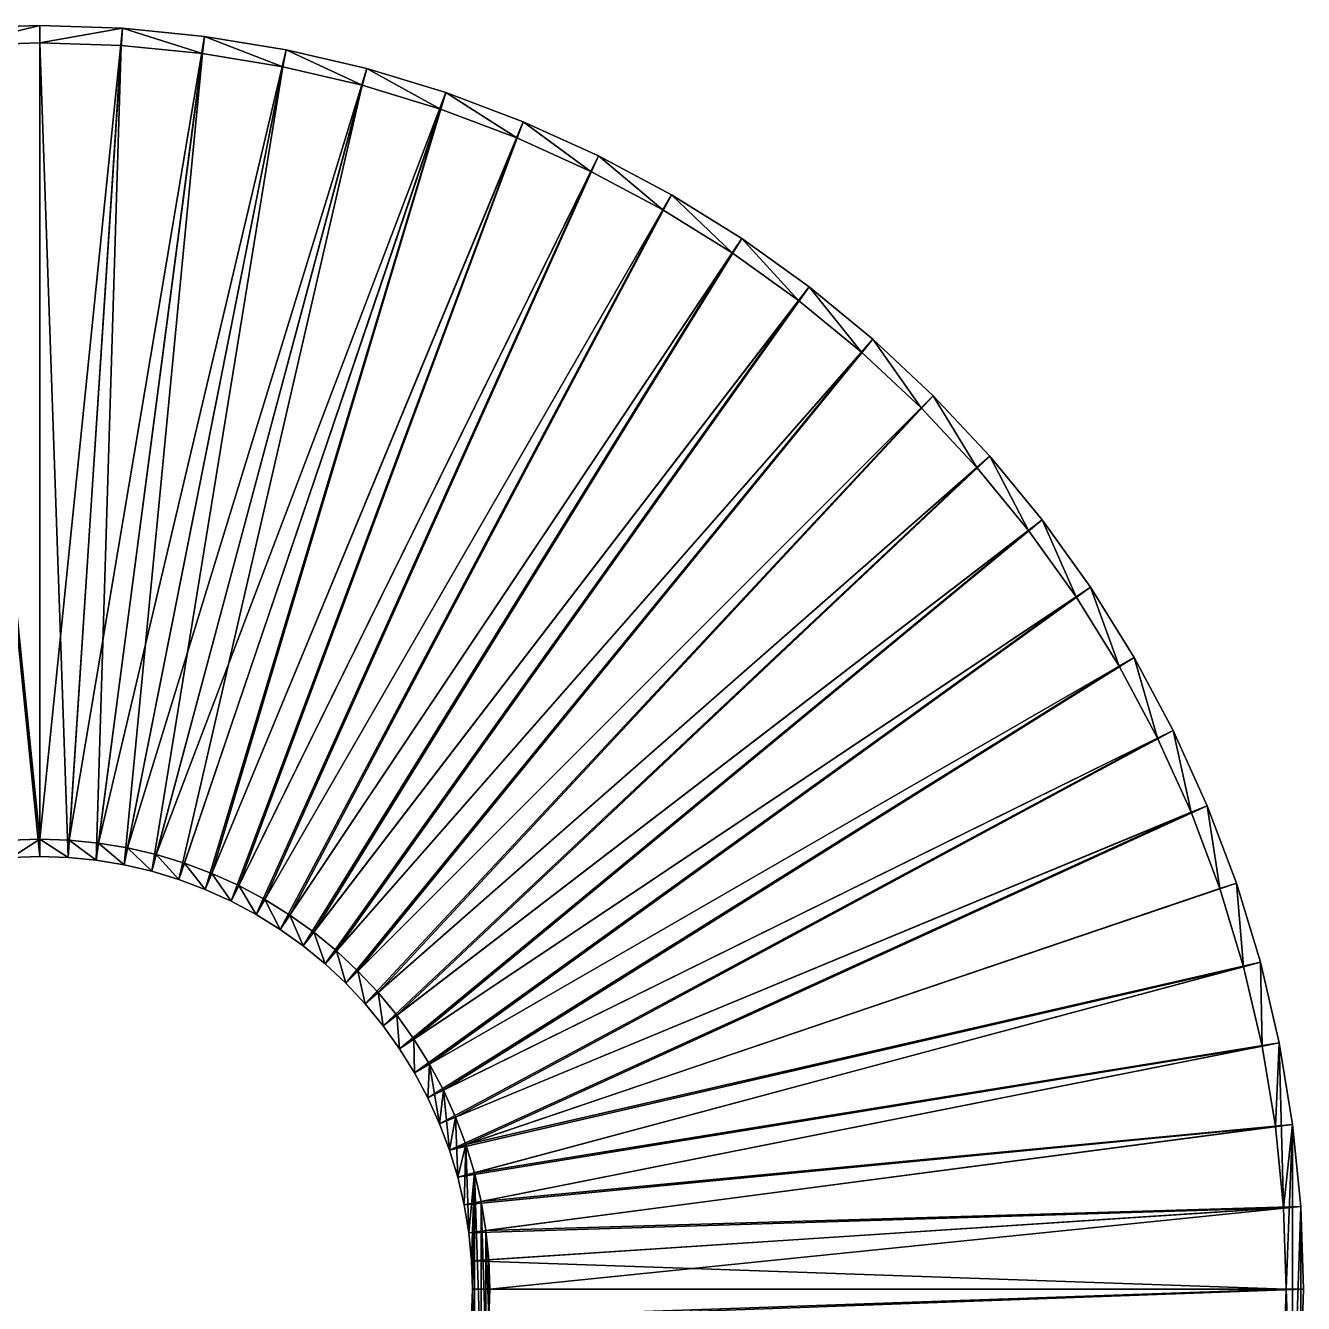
# Model space of a CAD drawing. Extents: x 0 to 36814, y -3929 to 172.
# Drawn here: x 36258.8 to 36332.6, y -1321.5 to -1247.7 of the extents above; entities that cross this region are included whole.
import ezdxf

# ---------------------------------------------------------------- set-up
doc = ezdxf.new("R2010")
doc.units = 0
doc.header["$LTSCALE"] = 25.4
doc.layers.get('0').update_dxf_attribs({"color": 13, "linetype": 'CONTINUOUS'})

# ---------------------------------------------------------------- blocks, each defined once
blk = doc.blocks.new('DIFFERENCE2_1')
at = {"color": 0}
for p, q in [((73, 146), (68.226, 145.844)), ((73, 146), (68.226, 145.844)), ((73, 99, 50), (73, 146)), ((73, 99, 50), (73, 146)), ((77.774, 145.844), (73, 146)), ((77.774, 145.844), (73, 146)), ((74.7, 98.944, 50), (77.774, 145.844)), ((74.7, 98.944, 50), (77.774, 145.844)), ((82.528, 145.375), (77.774, 145.844)), ((82.528, 145.375), (77.774, 145.844)), ((68.291, 144.846), (73, 145)), ((68.291, 144.846), (73, 145)), ((73, 145), (73, 98, 50)), ((73, 145), (77.709, 144.846)), ((73, 145), (73, 98, 50)), ((73, 145), (77.709, 144.846)), ((77.709, 144.846), (74.635, 97.946, 50)), ((77.709, 144.846), (74.635, 97.946, 50)), ((76.394, 98.778, 50), (82.528, 145.375)), ((76.394, 98.778, 50), (82.528, 145.375)), ((77.709, 144.846), (82.398, 144.384)), ((77.709, 144.846), (82.398, 144.384)), ((87.242, 144.597), (82.528, 145.375)), ((87.242, 144.597), (82.528, 145.375)), ((82.398, 144.384), (76.263, 97.786, 50)), ((82.398, 144.384), (76.263, 97.786, 50)), ((78.072, 98.5, 50), (87.242, 144.597)), ((78.072, 98.5, 50), (87.242, 144.597)), ((82.398, 144.384), (87.047, 143.617)), ((82.398, 144.384), (87.047, 143.617)), ((91.894, 143.513), (87.242, 144.597)), ((91.894, 143.513), (87.242, 144.597)), ((87.047, 143.617), (77.877, 97.52, 50)), ((87.047, 143.617), (77.877, 97.52, 50)), ((79.729, 98.114, 50), (91.894, 143.513)), ((79.729, 98.114, 50), (91.894, 143.513)), ((87.047, 143.617), (91.635, 142.547)), ((87.047, 143.617), (91.635, 142.547)), ((96.465, 142.126), (91.894, 143.513)), ((96.465, 142.126), (91.894, 143.513)), ((91.635, 142.547), (79.47, 97.148, 50)), ((91.635, 142.547), (79.47, 97.148, 50)), ((91.635, 142.547), (96.144, 141.179)), ((91.635, 142.547), (96.144, 141.179)), ((81.357, 97.62, 50), (96.465, 142.126)), ((81.357, 97.62, 50), (96.465, 142.126)), ((100.936, 140.443), (96.465, 142.126)), ((100.936, 140.443), (96.465, 142.126)), ((96.144, 141.179), (81.036, 96.673, 50)), ((96.144, 141.179), (81.036, 96.673, 50)), ((96.144, 141.179), (100.553, 139.519)), ((96.144, 141.179), (100.553, 139.519)), ((82.95, 97.021, 50), (100.936, 140.443)), ((82.95, 97.021, 50), (100.936, 140.443)), ((105.287, 138.472), (100.936, 140.443)), ((105.287, 138.472), (100.936, 140.443)), ((100.553, 139.519), (82.567, 96.097, 50)), ((100.553, 139.519), (82.567, 96.097, 50)), ((100.553, 139.519), (104.845, 137.575)), ((100.553, 139.519), (104.845, 137.575)), ((84.5, 96.319, 50), (105.287, 138.472)), ((84.5, 96.319, 50), (105.287, 138.472)), ((109.5, 136.22), (105.287, 138.472)), ((109.5, 136.22), (105.287, 138.472)), ((104.845, 137.575), (84.057, 95.422, 50)), ((104.845, 137.575), (84.057, 95.422, 50)), ((104.845, 137.575), (109, 135.354)), ((104.845, 137.575), (109, 135.354)), ((86, 95.517, 50), (109.5, 136.22)), ((86, 95.517, 50), (109.5, 136.22)), ((113.557, 133.697), (109.5, 136.22)), ((113.557, 133.697), (109.5, 136.22)), ((109, 135.354), (85.5, 94.651, 50)), ((109, 135.354), (85.5, 94.651, 50)), ((109, 135.354), (113.001, 132.866)), ((109, 135.354), (113.001, 132.866)), ((87.445, 94.618, 50), (113.557, 133.697)), ((87.445, 94.618, 50), (113.557, 133.697)), ((117.44, 130.915), (113.557, 133.697)), ((117.44, 130.915), (113.557, 133.697)), ((113.001, 132.866), (86.889, 93.787, 50)), ((113.001, 132.866), (86.889, 93.787, 50)), ((113.001, 132.866), (116.831, 130.121)), ((113.001, 132.866), (116.831, 130.121)), ((88.828, 93.627, 50), (117.44, 130.915)), ((88.828, 93.627, 50), (117.44, 130.915)), ((121.132, 127.884), (117.44, 130.915)), ((121.132, 127.884), (117.44, 130.915)), ((116.831, 130.121), (88.219, 92.834, 50)), ((116.831, 130.121), (88.219, 92.834, 50)), ((116.831, 130.121), (120.473, 127.132)), ((116.831, 130.121), (120.473, 127.132)), ((90.143, 92.548, 50), (121.132, 127.884)), ((90.143, 92.548, 50), (121.132, 127.884)), ((124.619, 124.619), (121.132, 127.884)), ((124.619, 124.619), (121.132, 127.884)), ((120.473, 127.132), (89.484, 91.796, 50)), ((120.473, 127.132), (89.484, 91.796, 50)), ((120.473, 127.132), (123.912, 123.912)), ((120.473, 127.132), (123.912, 123.912)), ((91.385, 91.385, 50), (124.619, 124.619)), ((91.385, 91.385, 50), (124.619, 124.619)), ((127.884, 121.132), (124.619, 124.619)), ((127.884, 121.132), (124.619, 124.619)), ((123.912, 123.912), (90.678, 90.678, 50)), ((123.912, 123.912), (90.678, 90.678, 50)), ((123.912, 123.912), (127.132, 120.473)), ((123.912, 123.912), (127.132, 120.473)), ((92.548, 90.143, 50), (127.884, 121.132)), ((92.548, 90.143, 50), (127.884, 121.132)), ((130.915, 117.44), (127.884, 121.132)), ((130.915, 117.44), (127.884, 121.132)), ((127.132, 120.473), (91.796, 89.484, 50)), ((127.132, 120.473), (91.796, 89.484, 50)), ((127.132, 120.473), (130.121, 116.831)), ((127.132, 120.473), (130.121, 116.831)), ((93.627, 88.828, 50), (130.915, 117.44)), ((93.627, 88.828, 50), (130.915, 117.44)), ((133.697, 113.557), (130.915, 117.44)), ((133.697, 113.557), (130.915, 117.44)), ((130.121, 116.831), (92.834, 88.219, 50)), ((130.121, 116.831), (92.834, 88.219, 50)), ((130.121, 116.831), (132.866, 113.001)), ((130.121, 116.831), (132.866, 113.001)), ((132.866, 113.001), (93.787, 86.889, 50)), ((132.866, 113.001), (93.787, 86.889, 50)), ((94.618, 87.445, 50), (133.697, 113.557)), ((94.618, 87.445, 50), (133.697, 113.557)), ((132.866, 113.001), (135.354, 109)), ((132.866, 113.001), (135.354, 109)), ((136.22, 109.5), (133.697, 113.557)), ((136.22, 109.5), (133.697, 113.557)), ((95.517, 86, 50), (136.22, 109.5)), ((95.517, 86, 50), (136.22, 109.5)), ((138.472, 105.287), (136.22, 109.5)), ((138.472, 105.287), (136.22, 109.5)), ((135.354, 109), (94.651, 85.5, 50)), ((135.354, 109), (94.651, 85.5, 50)), ((135.354, 109), (137.575, 104.845)), ((135.354, 109), (137.575, 104.845)), ((137.575, 104.845), (95.422, 84.057, 50)), ((137.575, 104.845), (95.422, 84.057, 50)), ((96.319, 84.5, 50), (138.472, 105.287)), ((96.319, 84.5, 50), (138.472, 105.287)), ((137.575, 104.845), (139.519, 100.553)), ((137.575, 104.845), (139.519, 100.553)), ((140.443, 100.936), (138.472, 105.287)), ((140.443, 100.936), (138.472, 105.287)), ((139.519, 100.553), (96.097, 82.567, 50)), ((139.519, 100.553), (96.097, 82.567, 50)), ((97.021, 82.95, 50), (140.443, 100.936)), ((97.021, 82.95, 50), (140.443, 100.936)), ((139.519, 100.553), (141.179, 96.144)), ((139.519, 100.553), (141.179, 96.144)), ((142.126, 96.465), (140.443, 100.936)), ((142.126, 96.465), (140.443, 100.936)), ((71.3, 98.944, 50), (73, 99, 50)), ((71.3, 98.944, 50), (73, 99, 50)), ((73, 99, 50), (74.7, 98.944, 50)), ((73, 99, 50), (74.7, 98.944, 50)), ((74.7, 98.944, 50), (76.394, 98.778, 50)), ((74.7, 98.944, 50), (76.394, 98.778, 50)), ((76.394, 98.778, 50), (78.072, 98.5, 50)), ((76.394, 98.778, 50), (78.072, 98.5, 50)), ((78.072, 98.5, 50), (79.729, 98.114, 50)), ((78.072, 98.5, 50), (79.729, 98.114, 50)), ((71.365, 97.946, 50), (73, 98, 50)), ((71.365, 97.946, 50), (73, 98, 50)), ((73, 98, 50), (74.635, 97.946, 50)), ((73, 98, 50), (74.635, 97.946, 50)), ((74.635, 97.946, 50), (76.263, 97.786, 50)), ((74.635, 97.946, 50), (76.263, 97.786, 50)), ((76.263, 97.786, 50), (77.877, 97.52, 50)), ((76.263, 97.786, 50), (77.877, 97.52, 50)), ((77.877, 97.52, 50), (79.47, 97.148, 50)), ((77.877, 97.52, 50), (79.47, 97.148, 50)), ((79.729, 98.114, 50), (81.357, 97.62, 50)), ((79.729, 98.114, 50), (81.357, 97.62, 50)), ((81.357, 97.62, 50), (82.95, 97.021, 50)), ((81.357, 97.62, 50), (82.95, 97.021, 50)), ((79.47, 97.148, 50), (81.036, 96.673, 50)), ((79.47, 97.148, 50), (81.036, 96.673, 50)), ((82.95, 97.021, 50), (84.5, 96.319, 50)), ((82.95, 97.021, 50), (84.5, 96.319, 50)), ((81.036, 96.673, 50), (82.567, 96.097, 50)), ((81.036, 96.673, 50), (82.567, 96.097, 50)), ((82.567, 96.097, 50), (84.057, 95.422, 50)), ((82.567, 96.097, 50), (84.057, 95.422, 50)), ((84.5, 96.319, 50), (86, 95.517, 50)), ((84.5, 96.319, 50), (86, 95.517, 50)), ((141.179, 96.144), (96.673, 81.036, 50)), ((141.179, 96.144), (96.673, 81.036, 50)), ((97.62, 81.357, 50), (142.126, 96.465)), ((97.62, 81.357, 50), (142.126, 96.465)), ((141.179, 96.144), (142.547, 91.635)), ((141.179, 96.144), (142.547, 91.635)), ((143.513, 91.894), (142.126, 96.465)), ((143.513, 91.894), (142.126, 96.465)), ((84.057, 95.422, 50), (85.5, 94.651, 50)), ((84.057, 95.422, 50), (85.5, 94.651, 50)), ((86, 95.517, 50), (87.445, 94.618, 50)), ((86, 95.517, 50), (87.445, 94.618, 50)), ((85.5, 94.651, 50), (86.889, 93.787, 50)), ((85.5, 94.651, 50), (86.889, 93.787, 50)), ((87.445, 94.618, 50), (88.828, 93.627, 50)), ((87.445, 94.618, 50), (88.828, 93.627, 50)), ((86.889, 93.787, 50), (88.219, 92.834, 50)), ((86.889, 93.787, 50), (88.219, 92.834, 50)), ((88.828, 93.627, 50), (90.143, 92.548, 50)), ((88.828, 93.627, 50), (90.143, 92.548, 50)), ((88.219, 92.834, 50), (89.484, 91.796, 50)), ((88.219, 92.834, 50), (89.484, 91.796, 50)), ((90.143, 92.548, 50), (91.385, 91.385, 50)), ((90.143, 92.548, 50), (91.385, 91.385, 50)), ((89.484, 91.796, 50), (90.678, 90.678, 50)), ((89.484, 91.796, 50), (90.678, 90.678, 50)), ((142.547, 91.635), (97.148, 79.47, 50)), ((142.547, 91.635), (97.148, 79.47, 50)), ((98.114, 79.729, 50), (143.513, 91.894)), ((98.114, 79.729, 50), (143.513, 91.894)), ((142.547, 91.635), (143.617, 87.047)), ((142.547, 91.635), (143.617, 87.047)), ((144.597, 87.242), (143.513, 91.894)), ((144.597, 87.242), (143.513, 91.894)), ((91.385, 91.385, 50), (92.548, 90.143, 50)), ((91.385, 91.385, 50), (92.548, 90.143, 50)), ((90.678, 90.678, 50), (91.796, 89.484, 50)), ((90.678, 90.678, 50), (91.796, 89.484, 50)), ((92.548, 90.143, 50), (93.627, 88.828, 50)), ((92.548, 90.143, 50), (93.627, 88.828, 50)), ((91.796, 89.484, 50), (92.834, 88.219, 50)), ((91.796, 89.484, 50), (92.834, 88.219, 50)), ((93.627, 88.828, 50), (94.618, 87.445, 50)), ((93.627, 88.828, 50), (94.618, 87.445, 50)), ((92.834, 88.219, 50), (93.787, 86.889, 50)), ((92.834, 88.219, 50), (93.787, 86.889, 50)), ((94.618, 87.445, 50), (95.517, 86, 50)), ((94.618, 87.445, 50), (95.517, 86, 50)), ((98.5, 78.072, 50), (144.597, 87.242)), ((98.5, 78.072, 50), (144.597, 87.242)), ((145.375, 82.528), (144.597, 87.242)), ((145.375, 82.528), (144.597, 87.242)), ((93.787, 86.889, 50), (94.651, 85.5, 50)), ((93.787, 86.889, 50), (94.651, 85.5, 50)), ((143.617, 87.047), (97.52, 77.877, 50)), ((143.617, 87.047), (97.52, 77.877, 50)), ((143.617, 87.047), (144.384, 82.398)), ((143.617, 87.047), (144.384, 82.398)), ((95.517, 86, 50), (96.319, 84.5, 50)), ((95.517, 86, 50), (96.319, 84.5, 50)), ((94.651, 85.5, 50), (95.422, 84.057, 50)), ((94.651, 85.5, 50), (95.422, 84.057, 50)), ((96.319, 84.5, 50), (97.021, 82.95, 50)), ((96.319, 84.5, 50), (97.021, 82.95, 50)), ((95.422, 84.057, 50), (96.097, 82.567, 50)), ((95.422, 84.057, 50), (96.097, 82.567, 50)), ((97.021, 82.95, 50), (97.62, 81.357, 50)), ((97.021, 82.95, 50), (97.62, 81.357, 50)), ((96.097, 82.567, 50), (96.673, 81.036, 50)), ((96.097, 82.567, 50), (96.673, 81.036, 50)), ((144.384, 82.398), (97.786, 76.263, 50)), ((144.384, 82.398), (97.786, 76.263, 50)), ((98.778, 76.394, 50), (145.375, 82.528)), ((98.778, 76.394, 50), (145.375, 82.528)), ((144.384, 82.398), (144.846, 77.709)), ((144.384, 82.398), (144.846, 77.709)), ((145.844, 77.774), (145.375, 82.528)), ((145.844, 77.774), (145.375, 82.528)), ((97.62, 81.357, 50), (98.114, 79.729, 50)), ((97.62, 81.357, 50), (98.114, 79.729, 50)), ((96.673, 81.036, 50), (97.148, 79.47, 50)), ((96.673, 81.036, 50), (97.148, 79.47, 50)), ((98.114, 79.729, 50), (98.5, 78.072, 50)), ((98.114, 79.729, 50), (98.5, 78.072, 50)), ((97.148, 79.47, 50), (97.52, 77.877, 50)), ((97.148, 79.47, 50), (97.52, 77.877, 50)), ((97.52, 77.877, 50), (97.786, 76.263, 50)), ((97.52, 77.877, 50), (97.786, 76.263, 50)), ((144.846, 77.709), (97.946, 74.635, 50)), ((144.846, 77.709), (97.946, 74.635, 50)), ((98.5, 78.072, 50), (98.778, 76.394, 50)), ((98.5, 78.072, 50), (98.778, 76.394, 50)), ((98.944, 74.7, 50), (145.844, 77.774)), ((98.944, 74.7, 50), (145.844, 77.774)), ((144.846, 77.709), (145, 73)), ((144.846, 77.709), (145, 73)), ((146, 73), (145.844, 77.774)), ((146, 73), (145.844, 77.774)), ((97.786, 76.263, 50), (97.946, 74.635, 50)), ((97.786, 76.263, 50), (97.946, 74.635, 50)), ((98.778, 76.394, 50), (98.944, 74.7, 50)), ((98.778, 76.394, 50), (98.944, 74.7, 50)), ((97.946, 74.635, 50), (98, 73, 50)), ((97.946, 74.635, 50), (98, 73, 50)), ((98.944, 74.7, 50), (99, 73, 50)), ((98.944, 74.7, 50), (99, 73, 50)), ((98, 73, 50), (97.946, 71.365, 50)), ((98, 73, 50), (97.946, 71.365, 50)), ((98, 73, 50), (145, 73)), ((98, 73, 50), (145, 73)), ((99, 73, 50), (98.944, 71.3, 50)), ((99, 73, 50), (98.944, 71.3, 50)), ((146, 73), (99, 73, 50)), ((146, 73), (99, 73, 50)), ((145, 73), (144.846, 68.291)), ((145, 73), (144.846, 68.291)), ((145.844, 68.226), (146, 73)), ((145.844, 68.226), (146, 73))]:
    blk.add_line(p, q, dxfattribs=at)
mesh = blk.add_polyface(dxfattribs=at)
corners = [(0.156, 77.774), (0.156, 68.226), (0, 73), (0.625, 82.528), (0.625, 63.472), (1.403, 87.242), (1, 73), (1.154, 77.709), (1.616, 82.398), (2.487, 91.894), (2.383, 87.047), (3.453, 91.635), (3.874, 96.465), (4.821, 96.144), (5.557, 100.936), (6.481, 100.553), (7.528, 105.287), (8.425, 104.845), (9.78, 109.5), (10.646, 109), (12.303, 113.557), (13.134, 113.001), (15.085, 117.44), (15.879, 116.831), (18.116, 121.132), (18.868, 120.473), (21.381, 124.619), (22.088, 123.912), (24.868, 127.884), (25.527, 127.132), (28.56, 130.915), (29.169, 130.121), (32.443, 133.697), (32.999, 132.866), (36.5, 136.22), (37, 135.354), (40.713, 138.472), (41.155, 137.575), (45.064, 140.443), (45.447, 139.519), (49.535, 142.126), (49.856, 141.179), (54.106, 143.513), (54.365, 142.547), (58.758, 144.597), (58.953, 143.617), (63.472, 145.375), (63.602, 144.384), (68.226, 145.844), (68.291, 144.846), (73, 146), (73, 145), (77.774, 145.844), (77.709, 144.846), (82.398, 144.384), (82.528, 145.375), (87.047, 143.617), (87.242, 144.597), (91.635, 142.547), (91.894, 143.513), (96.144, 141.179), (96.465, 142.126), (100.553, 139.519), (100.936, 140.443), (104.845, 137.575), (105.287, 138.472), (109, 135.354), (109.5, 136.22), (113.001, 132.866), (113.557, 133.697), (116.831, 130.121), (117.44, 130.915), (120.473, 127.132), (121.132, 127.884), (123.912, 123.912), (124.619, 124.619), (127.132, 120.473), (127.884, 121.132), (130.121, 116.831), (130.915, 117.44), (132.866, 113.001), (133.697, 113.557), (135.354, 109), (136.22, 109.5), (137.575, 104.845), (138.472, 105.287), (139.519, 100.553), (140.443, 100.936), (141.179, 96.144), (142.126, 96.465), (142.547, 91.635), (143.513, 91.894), (143.617, 87.047), (144.597, 87.242), (144.384, 82.398), (144.846, 77.709), (145.375, 82.528), (145, 73), (1.403, 58.758), (1.154, 68.291), (1.616, 63.602), (2.487, 54.106), (2.383, 58.953), (3.453, 54.365), (3.874, 49.535), (4.821, 49.856), (5.557, 45.064), (6.481, 45.447), (7.528, 40.713), (8.425, 41.155), (9.78, 36.5), (10.646, 37), (12.303, 32.443), (13.134, 32.999), (15.085, 28.56), (15.879, 29.169), (18.116, 24.868), (18.868, 25.527), (21.381, 21.381), (22.088, 22.088), (24.868, 18.116), (25.527, 18.868), (28.56, 15.085), (29.169, 15.879), (32.443, 12.303), (32.999, 13.134), (36.5, 9.78), (37, 10.646), (40.713, 7.528), (41.155, 8.425), (45.064, 5.557), (45.447, 6.481), (49.535, 3.874), (49.856, 4.821), (54.106, 2.487), (54.365, 3.453), (58.758, 1.403), (58.953, 2.383), (63.472, 0.625), (63.602, 1.616), (68.226, 0.156), (68.291, 1.154), (73, 0), (73, 1), (77.709, 1.154), (77.774, 0.156), (82.398, 1.616), (82.528, 0.625), (87.047, 2.383), (87.242, 1.403), (91.635, 3.453), (91.894, 2.487), (96.144, 4.821), (96.465, 3.874), (100.553, 6.481), (100.936, 5.557), (104.845, 8.425), (105.287, 7.528), (109, 10.646), (109.5, 9.78), (113.001, 13.134), (113.557, 12.303), (116.831, 15.879), (117.44, 15.085), (120.473, 18.868), (121.132, 18.116), (123.912, 22.088), (124.619, 21.381), (127.132, 25.527), (127.884, 24.868), (130.121, 29.169), (130.915, 28.56), (132.866, 32.999), (133.697, 32.443), (135.354, 37), (136.22, 36.5), (137.575, 41.155), (138.472, 40.713), (139.519, 45.447), (140.443, 45.064), (141.179, 49.856), (142.126, 49.535), (142.547, 54.365), (143.513, 54.106), (143.617, 58.953), (144.597, 58.758), (144.384, 63.602), (144.846, 68.291), (145.375, 63.472), (145.844, 77.774), (145.844, 68.226), (146, 73)]
mesh.append_faces([[corners[k] for k in face] for face in [(0, 1, 2), (190, 189, 191)]], dxfattribs={"vtx0": -1, "color": 0})
mesh.append_faces([[corners[k] for k in face] for face in [(1, 3, 4), (6, 5, 7), (7, 5, 8), (8, 9, 10), (10, 9, 11), (11, 12, 13), (13, 14, 15), (15, 16, 17), (17, 18, 19), (19, 20, 21), (21, 22, 23), (23, 24, 25), (25, 26, 27), (27, 28, 29), (29, 30, 31), (31, 32, 33), (33, 34, 35), (35, 36, 37), (37, 38, 39), (39, 40, 41), (41, 42, 43), (43, 44, 45), (45, 46, 47), (47, 48, 49), (49, 50, 51), (51, 52, 53), (53, 52, 54), (54, 55, 56), (56, 57, 58), (58, 59, 60), (60, 61, 62), (62, 63, 64), (64, 65, 66), (66, 67, 68), (68, 69, 70), (70, 71, 72), (72, 73, 74), (74, 75, 76), (76, 77, 78), (78, 79, 80), (80, 81, 82), (82, 83, 84), (84, 85, 86), (86, 87, 88), (88, 89, 90), (90, 91, 92), (92, 93, 94), (94, 93, 95), (95, 96, 97), (98, 100, 101), (101, 103, 104), (104, 105, 106), (106, 107, 108), (108, 109, 110), (110, 111, 112), (112, 113, 114), (114, 115, 116), (116, 117, 118), (118, 119, 120), (120, 121, 122), (122, 123, 124), (124, 125, 126), (126, 127, 128), (128, 129, 130), (130, 131, 132), (132, 133, 134), (134, 135, 136), (136, 137, 138), (138, 139, 140), (140, 141, 142), (142, 144, 145), (145, 146, 147), (147, 148, 149), (149, 150, 151), (151, 152, 153), (153, 154, 155), (155, 156, 157), (157, 158, 159), (159, 160, 161), (161, 162, 163), (163, 164, 165), (165, 166, 167), (167, 168, 169), (169, 170, 171), (171, 172, 173), (173, 174, 175), (175, 176, 177), (177, 178, 179), (179, 180, 181), (181, 182, 183), (183, 184, 185), (185, 187, 188), (188, 189, 190)]], dxfattribs={"vtx0": -1, "vtx1": -1, "color": 0})
mesh.append_faces([[corners[k] for k in face] for face in [(4, 5, 6), (188, 97, 96)]], dxfattribs={"vtx0": -1, "vtx1": -1, "vtx2": -1, "color": 0})
mesh.append_faces([[corners[k] for k in face] for face in [(1, 0, 3), (4, 3, 5), (8, 5, 9), (11, 9, 12), (13, 12, 14), (15, 14, 16), (17, 16, 18), (19, 18, 20), (21, 20, 22), (23, 22, 24), (25, 24, 26), (27, 26, 28), (29, 28, 30), (31, 30, 32), (33, 32, 34), (35, 34, 36), (37, 36, 38), (39, 38, 40), (41, 40, 42), (43, 42, 44), (45, 44, 46), (47, 46, 48), (49, 48, 50), (51, 50, 52), (54, 52, 55), (56, 55, 57), (58, 57, 59), (60, 59, 61), (62, 61, 63), (64, 63, 65), (66, 65, 67), (68, 67, 69), (70, 69, 71), (72, 71, 73), (74, 73, 75), (76, 75, 77), (78, 77, 79), (80, 79, 81), (82, 81, 83), (84, 83, 85), (86, 85, 87), (88, 87, 89), (90, 89, 91), (92, 91, 93), (95, 93, 96), (6, 98, 4), (98, 6, 99), (98, 99, 100), (101, 100, 102), (101, 102, 103), (104, 103, 105), (106, 105, 107), (108, 107, 109), (110, 109, 111), (112, 111, 113), (114, 113, 115), (116, 115, 117), (118, 117, 119), (120, 119, 121), (122, 121, 123), (124, 123, 125), (126, 125, 127), (128, 127, 129), (130, 129, 131), (132, 131, 133), (134, 133, 135), (136, 135, 137), (138, 137, 139), (140, 139, 141), (142, 141, 143), (142, 143, 144), (145, 144, 146), (147, 146, 148), (149, 148, 150), (151, 150, 152), (153, 152, 154), (155, 154, 156), (157, 156, 158), (159, 158, 160), (161, 160, 162), (163, 162, 164), (165, 164, 166), (167, 166, 168), (169, 168, 170), (171, 170, 172), (173, 172, 174), (175, 174, 176), (177, 176, 178), (179, 178, 180), (181, 180, 182), (183, 182, 184), (185, 184, 186), (185, 186, 187), (188, 187, 97), (188, 96, 189)]], dxfattribs={"vtx0": -1, "vtx2": -1, "color": 0})
mesh = blk.add_polyface(dxfattribs=at)
corners = [(68.226, 145.844), (73, 99, 50), (73, 146), (71.3, 98.944, 50)]
mesh.append_faces([[corners[k] for k in face] for face in [(0, 1, 2), (1, 0, 3)]], dxfattribs={"vtx0": -1, "color": 0})
mesh = blk.add_polyface(dxfattribs=at)
corners = [(73, 99, 50), (77.774, 145.844), (73, 146), (74.7, 98.944, 50)]
mesh.append_faces([[corners[k] for k in face] for face in [(0, 1, 2), (1, 0, 3)]], dxfattribs={"vtx0": -1, "color": 0})
mesh = blk.add_polyface(dxfattribs=at)
corners = [(74.7, 98.944, 50), (82.528, 145.375), (77.774, 145.844), (76.394, 98.778, 50)]
mesh.append_faces([[corners[k] for k in face] for face in [(0, 1, 2), (1, 0, 3)]], dxfattribs={"vtx0": -1, "color": 0})
mesh = blk.add_polyface(dxfattribs=at)
corners = [(73, 98, 50), (68.291, 144.846), (73, 145), (71.365, 97.946, 50)]
mesh.append_faces([[corners[k] for k in face] for face in [(0, 1, 2), (1, 0, 3)]], dxfattribs={"vtx0": -1, "color": 0})
mesh = blk.add_polyface(dxfattribs=at)
corners = [(74.635, 97.946, 50), (73, 145), (77.709, 144.846), (73, 98, 50)]
mesh.append_faces([[corners[k] for k in face] for face in [(0, 1, 2), (1, 0, 3)]], dxfattribs={"vtx0": -1, "color": 0})
mesh = blk.add_polyface(dxfattribs=at)
corners = [(76.263, 97.786, 50), (77.709, 144.846), (82.398, 144.384), (74.635, 97.946, 50)]
mesh.append_faces([[corners[k] for k in face] for face in [(0, 1, 2), (1, 0, 3)]], dxfattribs={"vtx0": -1, "color": 0})
mesh = blk.add_polyface(dxfattribs=at)
corners = [(76.394, 98.778, 50), (87.242, 144.597), (82.528, 145.375), (78.072, 98.5, 50)]
mesh.append_faces([[corners[k] for k in face] for face in [(0, 1, 2), (1, 0, 3)]], dxfattribs={"vtx0": -1, "color": 0})
mesh = blk.add_polyface(dxfattribs=at)
corners = [(77.877, 97.52, 50), (82.398, 144.384), (87.047, 143.617), (76.263, 97.786, 50)]
mesh.append_faces([[corners[k] for k in face] for face in [(0, 1, 2), (1, 0, 3)]], dxfattribs={"vtx0": -1, "color": 0})
mesh = blk.add_polyface(dxfattribs=at)
corners = [(78.072, 98.5, 50), (91.894, 143.513), (87.242, 144.597), (79.729, 98.114, 50)]
mesh.append_faces([[corners[k] for k in face] for face in [(0, 1, 2), (1, 0, 3)]], dxfattribs={"vtx0": -1, "color": 0})
mesh = blk.add_polyface(dxfattribs=at)
corners = [(79.47, 97.148, 50), (87.047, 143.617), (91.635, 142.547), (77.877, 97.52, 50)]
mesh.append_faces([[corners[k] for k in face] for face in [(0, 1, 2), (1, 0, 3)]], dxfattribs={"vtx0": -1, "color": 0})
mesh = blk.add_polyface(dxfattribs=at)
corners = [(79.729, 98.114, 50), (96.465, 142.126), (91.894, 143.513), (81.357, 97.62, 50)]
mesh.append_faces([[corners[k] for k in face] for face in [(0, 1, 2), (1, 0, 3)]], dxfattribs={"vtx0": -1, "color": 0})
mesh = blk.add_polyface(dxfattribs=at)
corners = [(81.036, 96.673, 50), (91.635, 142.547), (96.144, 141.179), (79.47, 97.148, 50)]
mesh.append_faces([[corners[k] for k in face] for face in [(0, 1, 2), (1, 0, 3)]], dxfattribs={"vtx0": -1, "color": 0})
mesh = blk.add_polyface(dxfattribs=at)
corners = [(82.95, 97.021, 50), (96.465, 142.126), (81.357, 97.62, 50), (100.936, 140.443)]
mesh.append_faces([[corners[k] for k in face] for face in [(0, 1, 2), (1, 0, 3)]], dxfattribs={"vtx0": -1, "color": 0})
mesh = blk.add_polyface(dxfattribs=at)
corners = [(96.144, 141.179), (82.567, 96.097, 50), (81.036, 96.673, 50), (100.553, 139.519)]
mesh.append_faces([[corners[k] for k in face] for face in [(0, 1, 2), (1, 0, 3)]], dxfattribs={"vtx0": -1, "color": 0})
mesh = blk.add_polyface(dxfattribs=at)
corners = [(84.5, 96.319, 50), (100.936, 140.443), (82.95, 97.021, 50), (105.287, 138.472)]
mesh.append_faces([[corners[k] for k in face] for face in [(0, 1, 2), (1, 0, 3)]], dxfattribs={"vtx0": -1, "color": 0})
mesh = blk.add_polyface(dxfattribs=at)
corners = [(100.553, 139.519), (84.057, 95.422, 50), (82.567, 96.097, 50), (104.845, 137.575)]
mesh.append_faces([[corners[k] for k in face] for face in [(0, 1, 2), (1, 0, 3)]], dxfattribs={"vtx0": -1, "color": 0})
mesh = blk.add_polyface(dxfattribs=at)
corners = [(86, 95.517, 50), (105.287, 138.472), (84.5, 96.319, 50), (109.5, 136.22)]
mesh.append_faces([[corners[k] for k in face] for face in [(0, 1, 2), (1, 0, 3)]], dxfattribs={"vtx0": -1, "color": 0})
mesh = blk.add_polyface(dxfattribs=at)
corners = [(104.845, 137.575), (85.5, 94.651, 50), (84.057, 95.422, 50), (109, 135.354)]
mesh.append_faces([[corners[k] for k in face] for face in [(0, 1, 2), (1, 0, 3)]], dxfattribs={"vtx0": -1, "color": 0})
mesh = blk.add_polyface(dxfattribs=at)
corners = [(87.445, 94.618, 50), (109.5, 136.22), (86, 95.517, 50), (113.557, 133.697)]
mesh.append_faces([[corners[k] for k in face] for face in [(0, 1, 2), (1, 0, 3)]], dxfattribs={"vtx0": -1, "color": 0})
mesh = blk.add_polyface(dxfattribs=at)
corners = [(109, 135.354), (86.889, 93.787, 50), (85.5, 94.651, 50), (113.001, 132.866)]
mesh.append_faces([[corners[k] for k in face] for face in [(0, 1, 2), (1, 0, 3)]], dxfattribs={"vtx0": -1, "color": 0})
mesh = blk.add_polyface(dxfattribs=at)
corners = [(88.828, 93.627, 50), (113.557, 133.697), (87.445, 94.618, 50), (117.44, 130.915)]
mesh.append_faces([[corners[k] for k in face] for face in [(0, 1, 2), (1, 0, 3)]], dxfattribs={"vtx0": -1, "color": 0})
mesh = blk.add_polyface(dxfattribs=at)
corners = [(113.001, 132.866), (88.219, 92.834, 50), (86.889, 93.787, 50), (116.831, 130.121)]
mesh.append_faces([[corners[k] for k in face] for face in [(0, 1, 2), (1, 0, 3)]], dxfattribs={"vtx0": -1, "color": 0})
mesh = blk.add_polyface(dxfattribs=at)
corners = [(90.143, 92.548, 50), (117.44, 130.915), (88.828, 93.627, 50), (121.132, 127.884)]
mesh.append_faces([[corners[k] for k in face] for face in [(0, 1, 2), (1, 0, 3)]], dxfattribs={"vtx0": -1, "color": 0})
mesh = blk.add_polyface(dxfattribs=at)
corners = [(116.831, 130.121), (89.484, 91.796, 50), (88.219, 92.834, 50), (120.473, 127.132)]
mesh.append_faces([[corners[k] for k in face] for face in [(0, 1, 2), (1, 0, 3)]], dxfattribs={"vtx0": -1, "color": 0})
mesh = blk.add_polyface(dxfattribs=at)
corners = [(91.385, 91.385, 50), (121.132, 127.884), (90.143, 92.548, 50), (124.619, 124.619)]
mesh.append_faces([[corners[k] for k in face] for face in [(0, 1, 2), (1, 0, 3)]], dxfattribs={"vtx0": -1, "color": 0})
mesh = blk.add_polyface(dxfattribs=at)
corners = [(120.473, 127.132), (90.678, 90.678, 50), (89.484, 91.796, 50), (123.912, 123.912)]
mesh.append_faces([[corners[k] for k in face] for face in [(0, 1, 2), (1, 0, 3)]], dxfattribs={"vtx0": -1, "color": 0})
mesh = blk.add_polyface(dxfattribs=at)
corners = [(92.548, 90.143, 50), (124.619, 124.619), (91.385, 91.385, 50), (127.884, 121.132)]
mesh.append_faces([[corners[k] for k in face] for face in [(0, 1, 2), (1, 0, 3)]], dxfattribs={"vtx0": -1, "color": 0})
mesh = blk.add_polyface(dxfattribs=at)
corners = [(123.912, 123.912), (91.796, 89.484, 50), (90.678, 90.678, 50), (127.132, 120.473)]
mesh.append_faces([[corners[k] for k in face] for face in [(0, 1, 2), (1, 0, 3)]], dxfattribs={"vtx0": -1, "color": 0})
mesh = blk.add_polyface(dxfattribs=at)
corners = [(93.627, 88.828, 50), (127.884, 121.132), (92.548, 90.143, 50), (130.915, 117.44)]
mesh.append_faces([[corners[k] for k in face] for face in [(0, 1, 2), (1, 0, 3)]], dxfattribs={"vtx0": -1, "color": 0})
mesh = blk.add_polyface(dxfattribs=at)
corners = [(127.132, 120.473), (92.834, 88.219, 50), (91.796, 89.484, 50), (130.121, 116.831)]
mesh.append_faces([[corners[k] for k in face] for face in [(0, 1, 2), (1, 0, 3)]], dxfattribs={"vtx0": -1, "color": 0})
mesh = blk.add_polyface(dxfattribs=at)
corners = [(94.618, 87.445, 50), (130.915, 117.44), (93.627, 88.828, 50), (133.697, 113.557)]
mesh.append_faces([[corners[k] for k in face] for face in [(0, 1, 2), (1, 0, 3)]], dxfattribs={"vtx0": -1, "color": 0})
mesh = blk.add_polyface(dxfattribs=at)
corners = [(130.121, 116.831), (93.787, 86.889, 50), (92.834, 88.219, 50), (132.866, 113.001)]
mesh.append_faces([[corners[k] for k in face] for face in [(0, 1, 2), (1, 0, 3)]], dxfattribs={"vtx0": -1, "color": 0})
mesh = blk.add_polyface(dxfattribs=at)
corners = [(132.866, 113.001), (94.651, 85.5, 50), (93.787, 86.889, 50), (135.354, 109)]
mesh.append_faces([[corners[k] for k in face] for face in [(0, 1, 2), (1, 0, 3)]], dxfattribs={"vtx0": -1, "color": 0})
mesh = blk.add_polyface(dxfattribs=at)
corners = [(95.517, 86, 50), (133.697, 113.557), (94.618, 87.445, 50), (136.22, 109.5)]
mesh.append_faces([[corners[k] for k in face] for face in [(0, 1, 2), (1, 0, 3)]], dxfattribs={"vtx0": -1, "color": 0})
mesh = blk.add_polyface(dxfattribs=at)
corners = [(96.319, 84.5, 50), (136.22, 109.5), (95.517, 86, 50), (138.472, 105.287)]
mesh.append_faces([[corners[k] for k in face] for face in [(0, 1, 2), (1, 0, 3)]], dxfattribs={"vtx0": -1, "color": 0})
mesh = blk.add_polyface(dxfattribs=at)
corners = [(135.354, 109), (95.422, 84.057, 50), (94.651, 85.5, 50), (137.575, 104.845)]
mesh.append_faces([[corners[k] for k in face] for face in [(0, 1, 2), (1, 0, 3)]], dxfattribs={"vtx0": -1, "color": 0})
mesh = blk.add_polyface(dxfattribs=at)
corners = [(137.575, 104.845), (96.097, 82.567, 50), (95.422, 84.057, 50), (139.519, 100.553)]
mesh.append_faces([[corners[k] for k in face] for face in [(0, 1, 2), (1, 0, 3)]], dxfattribs={"vtx0": -1, "color": 0})
mesh = blk.add_polyface(dxfattribs=at)
corners = [(97.021, 82.95, 50), (138.472, 105.287), (96.319, 84.5, 50), (140.443, 100.936)]
mesh.append_faces([[corners[k] for k in face] for face in [(0, 1, 2), (1, 0, 3)]], dxfattribs={"vtx0": -1, "color": 0})
mesh = blk.add_polyface(dxfattribs=at)
corners = [(139.519, 100.553), (96.673, 81.036, 50), (96.097, 82.567, 50), (141.179, 96.144)]
mesh.append_faces([[corners[k] for k in face] for face in [(0, 1, 2), (1, 0, 3)]], dxfattribs={"vtx0": -1, "color": 0})
mesh = blk.add_polyface(dxfattribs=at)
corners = [(97.62, 81.357, 50), (140.443, 100.936), (97.021, 82.95, 50), (142.126, 96.465)]
mesh.append_faces([[corners[k] for k in face] for face in [(0, 1, 2), (1, 0, 3)]], dxfattribs={"vtx0": -1, "color": 0})
mesh = blk.add_polyface(dxfattribs=at)
corners = [(47.056, 71.3, 50), (47.056, 74.7, 50), (47, 73, 50), (47.222, 69.606, 50), (47.222, 76.394, 50), (47.5, 67.928, 50), (47.5, 78.072, 50), (47.886, 66.271, 50), (47.886, 79.729, 50), (48, 73, 50), (48.054, 71.365, 50), (48.38, 64.643, 50), (48.214, 69.737, 50), (48.48, 68.123, 50), (48.979, 63.05, 50), (48.852, 66.53, 50), (49.327, 64.964, 50), (49.681, 61.5, 50), (49.903, 63.433, 50), (50.483, 60, 50), (50.578, 61.943, 50), (51.382, 58.555, 50), (51.349, 60.5, 50), (52.213, 59.111, 50), (52.373, 57.172, 50), (53.166, 57.781, 50), (53.452, 55.857, 50), (54.204, 56.516, 50), (54.615, 54.615, 50), (55.322, 55.322, 50), (55.857, 53.452, 50), (56.516, 54.204, 50), (57.172, 52.373, 50), (57.781, 53.166, 50), (58.555, 51.382, 50), (59.111, 52.213, 50), (60, 50.483, 50), (60.5, 51.349, 50), (61.5, 49.681, 50), (61.943, 50.578, 50), (63.05, 48.979, 50), (63.433, 49.903, 50), (64.643, 48.38, 50), (64.964, 49.327, 50), (66.271, 47.886, 50), (66.53, 48.852, 50), (67.928, 47.5, 50), (68.123, 48.48, 50), (69.606, 47.222, 50), (69.737, 48.214, 50), (71.3, 47.056, 50), (71.365, 48.054, 50), (73, 47, 50), (73, 48, 50), (74.7, 47.056, 50), (74.635, 48.054, 50), (76.263, 48.214, 50), (76.394, 47.222, 50), (77.877, 48.48, 50), (78.072, 47.5, 50), (79.47, 48.852, 50), (79.729, 47.886, 50), (81.036, 49.327, 50), (81.357, 48.38, 50), (82.567, 49.903, 50), (82.95, 48.979, 50), (84.057, 50.578, 50), (84.5, 49.681, 50), (85.5, 51.349, 50), (86, 50.483, 50), (86.889, 52.213, 50), (87.445, 51.382, 50), (88.219, 53.166, 50), (88.828, 52.373, 50), (89.484, 54.204, 50), (90.143, 53.452, 50), (90.678, 55.322, 50), (91.385, 54.615, 50), (91.796, 56.516, 50), (92.548, 55.857, 50), (92.834, 57.781, 50), (93.627, 57.172, 50), (93.787, 59.111, 50), (94.618, 58.555, 50), (94.651, 60.5, 50), (95.517, 60, 50), (95.422, 61.943, 50), (96.097, 63.433, 50), (96.319, 61.5, 50), (96.673, 64.964, 50), (97.021, 63.05, 50), (97.148, 66.53, 50), (97.62, 64.643, 50), (97.52, 68.123, 50), (97.786, 69.737, 50), (98.114, 66.271, 50), (97.946, 71.365, 50), (98, 73, 50), (48.054, 74.635, 50), (48.38, 81.357, 50), (48.214, 76.263, 50), (48.48, 77.877, 50), (48.979, 82.95, 50), (48.852, 79.47, 50), (49.327, 81.036, 50), (49.681, 84.5, 50), (49.903, 82.567, 50), (50.483, 86, 50), (50.578, 84.057, 50), (51.382, 87.445, 50), (51.349, 85.5, 50), (52.213, 86.889, 50), (52.373, 88.828, 50), (53.166, 88.219, 50), (53.452, 90.143, 50), (54.204, 89.484, 50), (54.615, 91.385, 50), (55.322, 90.678, 50), (55.857, 92.548, 50), (56.516, 91.796, 50), (57.172, 93.627, 50), (57.781, 92.834, 50), (58.555, 94.618, 50), (59.111, 93.787, 50), (60, 95.517, 50), (60.5, 94.651, 50), (61.5, 96.319, 50), (61.943, 95.422, 50), (63.05, 97.021, 50), (63.433, 96.097, 50), (64.643, 97.62, 50), (64.964, 96.673, 50), (66.271, 98.114, 50), (66.53, 97.148, 50), (67.928, 98.5, 50), (68.123, 97.52, 50), (69.606, 98.778, 50), (69.737, 97.786, 50), (71.3, 98.944, 50), (71.365, 97.946, 50), (73, 99, 50), (73, 98, 50), (74.635, 97.946, 50), (74.7, 98.944, 50), (76.263, 97.786, 50), (76.394, 98.778, 50), (77.877, 97.52, 50), (78.072, 98.5, 50), (79.47, 97.148, 50), (79.729, 98.114, 50), (81.036, 96.673, 50), (81.357, 97.62, 50), (82.567, 96.097, 50), (82.95, 97.021, 50), (84.057, 95.422, 50), (84.5, 96.319, 50), (85.5, 94.651, 50), (86, 95.517, 50), (86.889, 93.787, 50), (87.445, 94.618, 50), (88.219, 92.834, 50), (88.828, 93.627, 50), (89.484, 91.796, 50), (90.143, 92.548, 50), (90.678, 90.678, 50), (91.385, 91.385, 50), (91.796, 89.484, 50), (92.548, 90.143, 50), (92.834, 88.219, 50), (93.627, 88.828, 50), (93.787, 86.889, 50), (94.618, 87.445, 50), (94.651, 85.5, 50), (95.517, 86, 50), (95.422, 84.057, 50), (96.097, 82.567, 50), (96.319, 84.5, 50), (96.673, 81.036, 50), (97.021, 82.95, 50), (97.148, 79.47, 50), (97.62, 81.357, 50), (97.52, 77.877, 50), (97.786, 76.263, 50), (98.114, 79.729, 50), (97.946, 74.635, 50), (98.5, 67.928, 50), (98.5, 78.072, 50), (98.778, 69.606, 50), (98.778, 76.394, 50), (98.944, 71.3, 50), (98.944, 74.7, 50), (99, 73, 50)]
mesh.append_faces([[corners[k] for k in face] for face in [(0, 1, 2), (190, 189, 191)]], dxfattribs={"vtx0": -1, "color": 0})
mesh.append_faces([[corners[k] for k in face] for face in [(1, 3, 4), (4, 5, 6), (6, 7, 8), (9, 7, 10), (10, 11, 12), (12, 11, 13), (13, 14, 15), (15, 14, 16), (16, 17, 18), (18, 19, 20), (20, 21, 22), (22, 21, 23), (23, 24, 25), (25, 26, 27), (27, 28, 29), (29, 30, 31), (31, 32, 33), (33, 34, 35), (35, 36, 37), (37, 38, 39), (39, 40, 41), (41, 42, 43), (43, 44, 45), (45, 46, 47), (47, 48, 49), (49, 50, 51), (51, 52, 53), (53, 54, 55), (55, 54, 56), (56, 57, 58), (58, 59, 60), (60, 61, 62), (62, 63, 64), (64, 65, 66), (66, 67, 68), (68, 69, 70), (70, 71, 72), (72, 73, 74), (74, 75, 76), (76, 77, 78), (78, 79, 80), (80, 81, 82), (82, 83, 84), (84, 85, 86), (86, 85, 87), (87, 88, 89), (89, 90, 91), (91, 92, 93), (93, 92, 94), (94, 95, 96), (96, 95, 97), (8, 98, 99), (98, 8, 9), (99, 101, 102), (102, 104, 105), (105, 106, 107), (107, 108, 109), (109, 111, 112), (112, 113, 114), (114, 115, 116), (116, 117, 118), (118, 119, 120), (120, 121, 122), (122, 123, 124), (124, 125, 126), (126, 127, 128), (128, 129, 130), (130, 131, 132), (132, 133, 134), (134, 135, 136), (136, 137, 138), (138, 139, 140), (140, 142, 143), (143, 144, 145), (145, 146, 147), (147, 148, 149), (149, 150, 151), (151, 152, 153), (153, 154, 155), (155, 156, 157), (157, 158, 159), (159, 160, 161), (161, 162, 163), (163, 164, 165), (165, 166, 167), (167, 168, 169), (169, 170, 171), (171, 172, 173), (173, 175, 176), (176, 177, 178), (178, 179, 180), (180, 182, 183), (183, 185, 186), (186, 187, 188), (188, 189, 190)]], dxfattribs={"vtx0": -1, "vtx1": -1, "color": 0})
mesh.append_faces([[corners[k] for k in face] for face in [(8, 7, 9), (183, 97, 95)]], dxfattribs={"vtx0": -1, "vtx1": -1, "vtx2": -1, "color": 0})
mesh.append_faces([[corners[k] for k in face] for face in [(1, 0, 3), (4, 3, 5), (6, 5, 7), (10, 7, 11), (13, 11, 14), (16, 14, 17), (18, 17, 19), (20, 19, 21), (23, 21, 24), (25, 24, 26), (27, 26, 28), (29, 28, 30), (31, 30, 32), (33, 32, 34), (35, 34, 36), (37, 36, 38), (39, 38, 40), (41, 40, 42), (43, 42, 44), (45, 44, 46), (47, 46, 48), (49, 48, 50), (51, 50, 52), (53, 52, 54), (56, 54, 57), (58, 57, 59), (60, 59, 61), (62, 61, 63), (64, 63, 65), (66, 65, 67), (68, 67, 69), (70, 69, 71), (72, 71, 73), (74, 73, 75), (76, 75, 77), (78, 77, 79), (80, 79, 81), (82, 81, 83), (84, 83, 85), (87, 85, 88), (89, 88, 90), (91, 90, 92), (94, 92, 95), (99, 98, 100), (99, 100, 101), (102, 101, 103), (102, 103, 104), (105, 104, 106), (107, 106, 108), (109, 108, 110), (109, 110, 111), (112, 111, 113), (114, 113, 115), (116, 115, 117), (118, 117, 119), (120, 119, 121), (122, 121, 123), (124, 123, 125), (126, 125, 127), (128, 127, 129), (130, 129, 131), (132, 131, 133), (134, 133, 135), (136, 135, 137), (138, 137, 139), (140, 139, 141), (140, 141, 142), (143, 142, 144), (145, 144, 146), (147, 146, 148), (149, 148, 150), (151, 150, 152), (153, 152, 154), (155, 154, 156), (157, 156, 158), (159, 158, 160), (161, 160, 162), (163, 162, 164), (165, 164, 166), (167, 166, 168), (169, 168, 170), (171, 170, 172), (173, 172, 174), (173, 174, 175), (176, 175, 177), (178, 177, 179), (180, 179, 181), (180, 181, 182), (183, 182, 184), (183, 184, 97), (183, 95, 185), (186, 185, 187), (188, 187, 189)]], dxfattribs={"vtx0": -1, "vtx2": -1, "color": 0})
mesh = blk.add_polyface(dxfattribs=at)
corners = [(96.673, 81.036, 50), (142.547, 91.635), (97.148, 79.47, 50), (141.179, 96.144)]
mesh.append_faces([[corners[k] for k in face] for face in [(0, 1, 2), (1, 0, 3)]], dxfattribs={"vtx0": -1, "color": 0})
mesh = blk.add_polyface(dxfattribs=at)
corners = [(143.513, 91.894), (97.62, 81.357, 50), (98.114, 79.729, 50), (142.126, 96.465)]
mesh.append_faces([[corners[k] for k in face] for face in [(0, 1, 2), (1, 0, 3)]], dxfattribs={"vtx0": -1, "color": 0})
mesh = blk.add_polyface(dxfattribs=at)
corners = [(97.148, 79.47, 50), (143.617, 87.047), (97.52, 77.877, 50), (142.547, 91.635)]
mesh.append_faces([[corners[k] for k in face] for face in [(0, 1, 2), (1, 0, 3)]], dxfattribs={"vtx0": -1, "color": 0})
mesh = blk.add_polyface(dxfattribs=at)
corners = [(144.597, 87.242), (98.114, 79.729, 50), (98.5, 78.072, 50), (143.513, 91.894)]
mesh.append_faces([[corners[k] for k in face] for face in [(0, 1, 2), (1, 0, 3)]], dxfattribs={"vtx0": -1, "color": 0})
mesh = blk.add_polyface(dxfattribs=at)
corners = [(145.375, 82.528), (98.5, 78.072, 50), (98.778, 76.394, 50), (144.597, 87.242)]
mesh.append_faces([[corners[k] for k in face] for face in [(0, 1, 2), (1, 0, 3)]], dxfattribs={"vtx0": -1, "color": 0})
mesh = blk.add_polyface(dxfattribs=at)
corners = [(97.52, 77.877, 50), (144.384, 82.398), (97.786, 76.263, 50), (143.617, 87.047)]
mesh.append_faces([[corners[k] for k in face] for face in [(0, 1, 2), (1, 0, 3)]], dxfattribs={"vtx0": -1, "color": 0})
mesh = blk.add_polyface(dxfattribs=at)
corners = [(97.786, 76.263, 50), (144.846, 77.709), (97.946, 74.635, 50), (144.384, 82.398)]
mesh.append_faces([[corners[k] for k in face] for face in [(0, 1, 2), (1, 0, 3)]], dxfattribs={"vtx0": -1, "color": 0})
mesh = blk.add_polyface(dxfattribs=at)
corners = [(145.844, 77.774), (98.778, 76.394, 50), (98.944, 74.7, 50), (145.375, 82.528)]
mesh.append_faces([[corners[k] for k in face] for face in [(0, 1, 2), (1, 0, 3)]], dxfattribs={"vtx0": -1, "color": 0})
mesh = blk.add_polyface(dxfattribs=at)
corners = [(97.946, 74.635, 50), (145, 73), (98, 73, 50), (144.846, 77.709)]
mesh.append_faces([[corners[k] for k in face] for face in [(0, 1, 2), (1, 0, 3)]], dxfattribs={"vtx0": -1, "color": 0})
mesh = blk.add_polyface(dxfattribs=at)
corners = [(145.844, 77.774), (99, 73, 50), (146, 73), (98.944, 74.7, 50)]
mesh.append_faces([[corners[k] for k in face] for face in [(0, 1, 2), (1, 0, 3)]], dxfattribs={"vtx0": -1, "color": 0})
mesh = blk.add_polyface(dxfattribs=at)
corners = [(97.946, 71.365, 50), (145, 73), (144.846, 68.291), (98, 73, 50)]
mesh.append_faces([[corners[k] for k in face] for face in [(0, 1, 2), (1, 0, 3)]], dxfattribs={"vtx0": -1, "color": 0})
mesh = blk.add_polyface(dxfattribs=at)
corners = [(146, 73), (98.944, 71.3, 50), (145.844, 68.226), (99, 73, 50)]
mesh.append_faces([[corners[k] for k in face] for face in [(0, 1, 2), (1, 0, 3)]], dxfattribs={"vtx0": -1, "color": 0})

msp = doc.modelspace()

# ---------------------------------------------------------------- block references
at = {"color": 0}
msp.add_blockref('DIFFERENCE2_1', (36186.639, -1393.692), dxfattribs=at)

doc.saveas('drawing.dxf')
